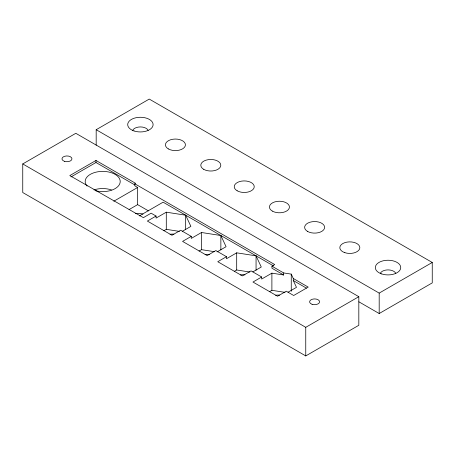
<?xml version="1.0" encoding="UTF-8"?>
<svg xmlns="http://www.w3.org/2000/svg" width="455" height="455" viewBox="0 0 455 455"><rect width="100%" height="100%" fill="white"/><g stroke="black" fill="none" stroke-linecap="round" stroke-linejoin="round"><path stroke-width="0.68" d="M22.75 163.936L75.814 133.304L358.819 296.694L358.819 325.285L305.754 355.924L22.75 192.533L22.75 163.936L305.754 327.327L358.819 296.694M96.181 145.208L96.181 129.715L149.246 99.076L432.25 262.467L432.25 282.891L379.186 313.529L358.881 301.807M148.557 210.932L137.637 204.631L137.637 187.471L134.811 185.839L134.811 183.797L135.596 183.342L95.977 160.467L69.797 175.579L143.382 217.655L151.123 213.185L156.071 216.045L156.071 218.087L166.291 212.184L185.663 215.198L190.878 226.38L182.461 231.242M71.02 176.921L95.977 162.509L134.987 185.031M113.824 201.224L137.637 187.471M129.089 209.567L137.637 204.631M139.298 215.926L163.112 202.179L273.518 265.919M156.071 216.045L147.369 221.067L171.956 235.263L180.658 230.241L191.271 236.367L191.271 238.409L201.491 232.505L220.863 235.519L226.078 246.701L217.058 251.911M163.851 230.753L166.291 229.343L179.435 231.385M191.271 236.367L182.569 241.395L207.15 255.585L215.858 250.563L226.471 256.688L226.471 258.73L236.691 252.832L256.057 255.841L261.278 267.022L252.861 271.885M199.051 251.075L201.491 249.664L214.635 251.706M226.471 256.688L217.763 261.716L242.35 275.906L251.058 270.884L261.671 277.01L261.671 279.051L271.891 273.154L283.675 274.985L283.675 272.943L271.948 266.175L271.948 268.217L283.675 274.985M234.251 271.396L236.691 269.986L249.835 272.027M271.948 266.175L274.718 264.571L134.811 183.797M261.671 277.01L252.963 282.037L277.55 296.228L286.258 291.206L293.685 295.494L308.211 287.105L293.299 278.5L291.257 274.12L283.675 272.943M269.445 291.718L271.891 290.307L285.035 292.355M288.06 292.207L296.478 287.344L293.299 280.542L293.299 278.5M96.181 129.715L379.186 293.105L432.25 262.467M293.299 280.542L306.42 288.117M379.186 293.105L379.186 313.529M305.754 327.327L305.754 355.924M291.257 274.12L291.257 291.263M271.891 273.154L271.891 290.307M256.057 255.841L256.057 270.253M236.691 252.832L236.691 269.986M220.863 235.519L220.863 249.931M201.491 232.505L201.491 249.664M185.663 215.198L185.663 229.61M166.291 212.184L166.291 229.343M95.977 160.467L95.977 162.509M135.391 213.56A10.004 5.779 0 0 1 142.984 214.134M205.131 254.612A10.004 5.779 0 0 1 209.675 254.516M240.439 274.939A10.004 5.779 0 0 1 244.983 274.854M275.639 295.261A10.004 5.779 0 0 1 279.535 295.113M170.045 234.297A10.004 5.779 0 0 1 173.941 234.149M93.946 189.906A17.512 10.107 0 0 1 111.452 189.906M87.098 186.095A17.512 10.107 0 0 1 99.827 171.529A17.512 10.107 0 0 1 120.035 182.933A17.512 10.107 0 0 1 95.095 190.611M132.667 130.352A8.002 4.624 0 0 1 140.402 126.928A8.002 4.624 0 0 1 148.131 130.352M380.3 273.324A8.002 4.624 0 0 1 388.03 269.895A8.002 4.624 0 0 1 395.765 273.324M64.468 161.332A5.005 2.889 0 0 0 71.97 158.835A5.005 2.889 0 0 0 64.468 156.332A5.005 2.889 0 0 0 64.468 161.332M312.096 304.298A5.005 2.889 0 0 0 319.603 301.801A5.005 2.889 0 0 0 312.096 299.299A5.005 2.889 0 0 0 312.096 304.298M237.157 190.776A10.004 5.779 0 0 0 253.901 188.188A10.004 5.779 0 0 0 241.645 181.113A10.004 5.779 0 0 0 237.157 190.776M272.357 211.097A10.004 5.779 0 0 0 289.101 208.509A10.004 5.779 0 0 0 276.845 201.434A10.004 5.779 0 0 0 272.357 211.097M307.557 231.419A10.004 5.779 0 0 0 324.296 228.831A10.004 5.779 0 0 0 312.045 221.756A10.004 5.779 0 0 0 307.557 231.419M344.827 252.661A10.004 5.779 0 0 0 359.837 247.656A10.004 5.779 0 0 0 344.827 242.651A10.004 5.779 0 0 0 344.827 252.661M203.726 169.334A10.004 5.779 0 0 0 220.465 166.746A10.004 5.779 0 0 0 208.208 159.671A10.004 5.779 0 0 0 203.726 169.334M168.35 148.91A10.004 5.779 0 0 0 185.088 146.322A10.004 5.779 0 0 0 172.832 139.247A10.004 5.779 0 0 0 168.35 148.91M134.049 130.96A12.706 7.337 0 0 0 153.107 124.607A12.706 7.337 0 0 0 134.049 118.254A12.706 7.337 0 0 0 134.049 130.96M381.677 273.927A12.706 7.337 0 0 0 400.736 267.574A12.706 7.337 0 0 0 381.677 261.221A12.706 7.337 0 0 0 381.677 273.927"/></g></svg>
